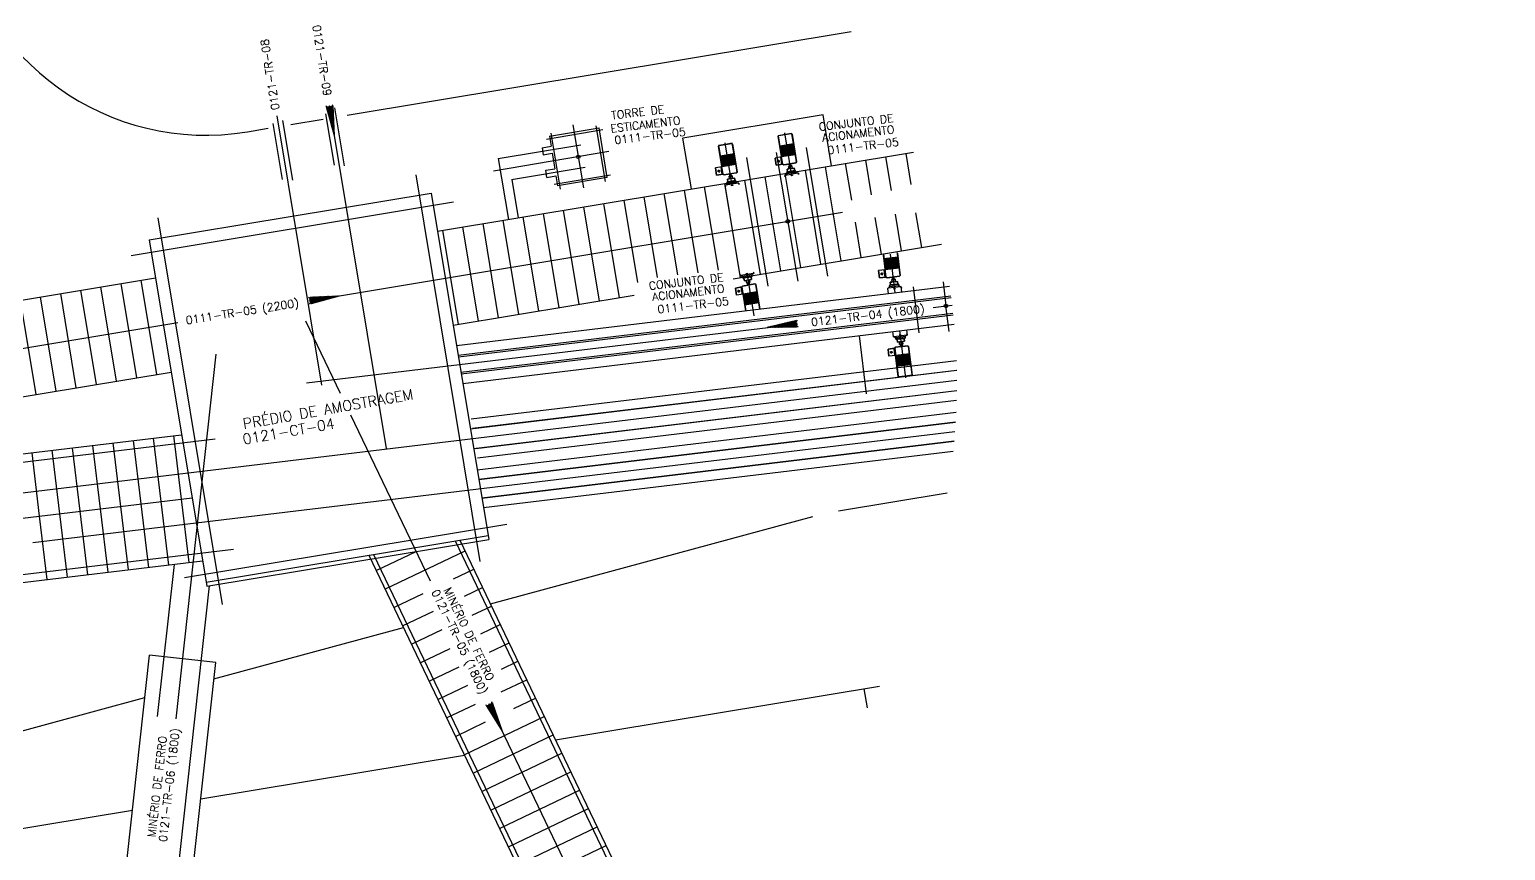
# Model space of a CAD drawing. Header units: millimetres. Extents: x -16232 to 52632, y -3739 to 20678.
# Drawn here: x 20674 to 21914, y 16531 to 17221 of the extents above; entities that cross this region are included whole.
import ezdxf
from ezdxf.enums import TextEntityAlignment as Align

# ---------------------------------------------------------------- set-up
doc = ezdxf.new("R2010")
doc.units = ezdxf.units.MM
doc.header["$LTSCALE"] = 300
doc.header["$MEASUREMENT"] = 0
doc.layers.add('CINZA-8', color=8, linetype='Continuous')
doc.styles.add('ROMANT', font='ROMANT', dxfattribs={"height": 0.2})

msp = doc.modelspace()

# ---------------------------------------------------------------- hatches: boundary and pattern name
at = {"layer": 'CINZA-8'}
h = msp.add_hatch(dxfattribs=at)
h.set_pattern_fill('LINE', color=256, scale=5.40113, style=0)
h.set_pattern_definition([(99.4254, (20480.632, 16962.356), (-16.9171, -2.8083), [])])
edge = h.paths.add_edge_path()
edge.add_line((20480.632, 16962.356), (20780.188, 17012.084))
edge.add_line((20480.632, 16962.356), (20493.767, 16883.228))
edge.add_line((20493.767, 16883.228), (20793.323, 16932.955))
edge.add_line((20774.891, 17043.991), (20823.194, 16753.017))

# ---------------------------------------------------------------- linework, layer by layer
for p, q in [((20941.147, 17148.791), (21364.396, 17219.052)), ((20923.297, 17156.674), (20926.691, 17154.209)), ((20923.609, 17155.685), (20926.827, 17153.347)), ((20923.784, 17155.126), (20930.261, 17131.652)), ((20923.899, 17154.711), (20926.964, 17152.485)), ((20926.288, 17156.756), (20924.147, 17153.812)), ((20926.424, 17155.894), (20924.357, 17153.052)), ((20926.56, 17155.033), (20924.567, 17152.291)), ((20926.697, 17154.171), (20924.777, 17151.53)), ((20926.288, 17156.756), (20929.233, 17154.617)), ((20926.357, 17155.169), (20973.921, 16868.645)), ((20926.424, 17155.894), (20929.268, 17153.829)), ((20926.561, 17155.033), (20929.303, 17153.04)), ((20929.158, 17157.601), (20926.691, 17154.209)), ((20926.697, 17154.171), (20929.339, 17152.252)), ((20929.167, 17156.564), (20926.827, 17153.347)), ((20929.191, 17155.548), (20926.964, 17152.485)), ((20929.235, 17154.56), (20927.1, 17151.623)), ((20929.172, 17155.979), (20930.261, 17131.652)), ((20930.639, 17154.923), (20938.74, 17106.125)), ((20878.841, 17141.917), (20886.68, 17094.695)), ((20882.031, 17148.249), (20919.587, 16922.016)), ((20886.921, 17144.346), (20895.232, 17094.278)), ((20893.845, 17140.939), (20920.976, 17145.443)), ((20922.99, 17149.9), (20930.128, 17106.9)), ((20924.162, 17153.757), (20927.1, 17151.623)), ((20924.425, 17152.803), (20927.236, 17150.761)), ((20924.689, 17151.849), (20927.373, 17149.899)), ((20924.952, 17150.895), (20927.509, 17149.037)), ((20926.833, 17153.309), (20924.987, 17150.769)), ((20926.97, 17152.447), (20925.196, 17150.008)), ((20925.215, 17149.941), (20927.646, 17148.175)), ((20927.106, 17151.585), (20925.406, 17149.247)), ((20925.478, 17148.987), (20927.782, 17147.313)), ((20927.242, 17150.723), (20925.616, 17148.487)), ((20925.741, 17148.033), (20927.918, 17146.452)), ((20927.379, 17149.861), (20925.826, 17147.726)), ((20926.005, 17147.079), (20928.055, 17145.59)), ((20927.515, 17148.999), (20926.036, 17146.965)), ((20927.652, 17148.137), (20926.246, 17146.204)), ((20926.268, 17146.125), (20928.191, 17144.728)), ((20927.788, 17147.275), (20926.456, 17145.443)), ((20926.531, 17145.171), (20928.328, 17143.866)), ((20927.925, 17146.413), (20926.666, 17144.682)), ((20926.794, 17144.217), (20928.464, 17143.004)), ((20926.833, 17153.309), (20929.374, 17151.463)), ((20928.061, 17145.552), (20926.876, 17143.922)), ((20926.97, 17152.447), (20929.409, 17150.675)), ((20927.057, 17143.263), (20928.601, 17142.142)), ((20928.197, 17144.69), (20927.086, 17143.161)), ((20927.106, 17151.585), (20929.445, 17149.887)), ((20929.28, 17153.571), (20927.237, 17150.761)), ((20927.243, 17150.723), (20929.48, 17149.098)), ((20928.334, 17143.828), (20927.296, 17142.4)), ((20927.321, 17142.309), (20928.737, 17141.28)), ((20929.324, 17152.582), (20927.373, 17149.899)), ((20927.379, 17149.861), (20929.515, 17148.31)), ((20928.47, 17142.966), (20927.505, 17141.639)), ((20929.368, 17151.594), (20927.509, 17149.037)), ((20927.515, 17148.999), (20929.551, 17147.521)), ((20929.412, 17150.605), (20927.646, 17148.175)), ((20927.652, 17148.137), (20929.586, 17146.733)), ((20928.607, 17142.104), (20927.715, 17140.878)), ((20929.457, 17149.616), (20927.782, 17147.313)), ((20927.788, 17147.275), (20929.621, 17145.944)), ((20929.501, 17148.628), (20927.919, 17146.452)), ((20927.925, 17146.413), (20929.656, 17145.156)), ((20929.545, 17147.639), (20928.055, 17145.59)), ((20928.061, 17145.552), (20929.692, 17144.367)), ((20929.59, 17146.65), (20928.192, 17144.728)), ((20928.198, 17144.69), (20929.727, 17143.579)), ((20929.634, 17145.662), (20928.328, 17143.866)), ((20928.334, 17143.828), (20929.762, 17142.79)), ((20929.678, 17144.673), (20928.464, 17143.004)), ((20928.47, 17142.966), (20929.798, 17142.002)), ((20929.722, 17143.685), (20928.601, 17142.142)), ((20928.607, 17142.104), (20929.833, 17141.213)), ((20929.767, 17142.696), (20928.737, 17141.28)), ((20929.811, 17141.707), (20928.874, 17140.418)), ((21340.864, 17148.966), (21223.121, 17129.42)), ((21347.941, 17106.333), (21340.864, 17148.966)), ((20857.317, 17134.875), (20874.885, 17137.791)), ((20927.584, 17141.355), (20928.873, 17140.418)), ((20927.847, 17140.401), (20929.01, 17139.556)), ((20928.743, 17141.242), (20927.925, 17140.117)), ((20928.11, 17139.447), (20929.146, 17138.694)), ((20928.879, 17140.38), (20928.135, 17139.357)), ((20929.016, 17139.518), (20928.345, 17138.596)), ((20928.374, 17138.493), (20929.283, 17137.832)), ((20929.152, 17138.656), (20928.555, 17137.835)), ((20928.637, 17137.539), (20929.419, 17136.971)), ((20928.743, 17141.242), (20929.868, 17140.425)), ((20929.289, 17137.794), (20928.765, 17137.074)), ((20928.88, 17140.38), (20929.904, 17139.636)), ((20928.9, 17136.585), (20929.555, 17136.109)), ((20929.425, 17136.932), (20928.975, 17136.313)), ((20929.855, 17140.719), (20929.01, 17139.556)), ((20929.016, 17139.518), (20929.939, 17138.848)), ((20929.899, 17139.73), (20929.146, 17138.694)), ((20929.152, 17138.656), (20929.974, 17138.059)), ((20929.163, 17135.631), (20929.692, 17135.247)), ((20929.562, 17136.071), (20929.185, 17135.552)), ((20929.944, 17138.741), (20929.283, 17137.832)), ((20929.289, 17137.794), (20930.009, 17137.271)), ((20929.698, 17135.209), (20929.395, 17134.792)), ((20929.988, 17137.753), (20929.419, 17136.971)), ((20929.425, 17136.933), (20930.045, 17136.483)), ((20929.426, 17134.677), (20929.828, 17134.385)), ((20930.032, 17136.764), (20929.556, 17136.109)), ((20929.562, 17136.071), (20930.08, 17135.694)), ((20929.834, 17134.347), (20929.605, 17134.031)), ((20929.69, 17133.723), (20929.965, 17133.523)), ((20930.076, 17135.775), (20929.692, 17135.247)), ((20929.698, 17135.209), (20930.115, 17134.906)), ((20929.971, 17133.485), (20929.814, 17133.27)), ((20930.121, 17134.787), (20929.829, 17134.385)), ((20929.835, 17134.347), (20930.151, 17134.117)), ((20929.953, 17132.769), (20930.101, 17132.661)), ((20930.165, 17133.798), (20929.965, 17133.523)), ((20929.971, 17133.485), (20930.186, 17133.329)), ((20930.107, 17132.623), (20930.024, 17132.509)), ((20930.209, 17132.809), (20930.101, 17132.661)), ((20930.107, 17132.623), (20930.221, 17132.54)), ((20930.216, 17131.815), (20930.238, 17131.799)), ((20930.244, 17131.761), (20930.234, 17131.748)), ((20930.254, 17131.821), (20930.238, 17131.799)), ((20930.244, 17131.761), (20930.257, 17131.752)), ((21108.595, 17128.759), (21155.915, 17136.655)), ((21110.957, 17131.101), (21152.635, 17138.054)), ((21110.957, 17131.101), (21112.36, 17122.694)), ((21120.327, 17086.613), (21112.485, 17133.614)), ((21130.78, 17140.665), (21139.596, 17087.828)), ((21158.216, 17092.935), (21150.374, 17139.935)), ((21159.589, 17096.376), (21152.635, 17138.054)), ((21230.198, 17086.787), (21223.121, 17129.42)), ((21308.827, 17132.522), (21303.021, 17131.558)), ((21303.021, 17131.558), (21305.991, 17113.667)), ((21314.573, 17097.905), (21308.599, 17133.895)), ((21314.633, 17133.486), (21308.827, 17132.522)), ((21318.614, 17109.504), (21314.633, 17133.486)), ((21314.633, 17133.486), (21314.633, 17133.486)), ((21017.027, 17051.4), (21416.82, 17117.768)), ((21160.998, 17118.201), (21064.159, 17101.69)), ((21067.99, 17112.364), (21137.434, 17123.951)), ((21104.782, 17121.43), (21112.36, 17122.694)), ((21104.782, 17121.43), (21105.77, 17115.509)), ((21105.77, 17115.509), (21113.347, 17116.774)), ((21113.347, 17116.774), (21115.52, 17103.749)), ((21258.752, 17124.21), (21252.946, 17123.246)), ((21252.946, 17123.246), (21255.916, 17105.354)), ((21264.499, 17089.592), (21258.524, 17125.583)), ((21264.558, 17125.173), (21258.752, 17124.21)), ((21268.539, 17101.192), (21264.558, 17125.173)), ((21264.558, 17125.173), (21264.558, 17125.173)), ((21301.529, 17117.494), (21319.498, 17009.25)), ((21316.093, 17124.689), (21304.481, 17122.762)), ((21306.383, 17113.732), (21304.874, 17122.827)), ((21307.06, 17113.844), (21305.55, 17122.939)), ((21307.737, 17113.957), (21306.227, 17123.051)), ((21308.413, 17114.069), (21306.904, 17123.164)), ((21309.09, 17114.181), (21307.58, 17123.276)), ((21309.767, 17114.294), (21308.257, 17123.388)), ((21310.443, 17114.406), (21308.934, 17123.501)), ((21311.12, 17114.518), (21309.61, 17123.613)), ((21312.474, 17114.743), (21310.964, 17123.838)), ((21313.15, 17114.855), (21311.64, 17123.95)), ((21313.827, 17114.968), (21312.317, 17124.062)), ((21314.504, 17115.08), (21312.994, 17124.175)), ((21315.18, 17115.192), (21313.67, 17124.287)), ((21315.857, 17115.305), (21314.347, 17124.399)), ((21316.534, 17115.417), (21315.024, 17124.512)), ((21317.21, 17115.529), (21315.701, 17124.624)), ((21326.566, 17121.651), (21344.535, 17013.406)), ((21410.201, 17116.669), (21414.555, 17090.44)), ((21068.087, 17112.381), (21076.592, 17061.145)), ((21079.267, 17094.774), (21141.073, 17105.086)), ((21255.916, 17105.354), (21250.381, 17104.435)), ((21255.916, 17105.354), (21250.381, 17104.435)), ((21251.392, 17098.345), (21250.381, 17104.435)), ((21250.381, 17104.435), (21251.392, 17098.345)), ((21266.018, 17116.377), (21254.407, 17114.449)), ((21256.309, 17105.419), (21254.799, 17114.514)), ((21256.129, 17099.132), (21255.118, 17105.222)), ((21256.986, 17105.532), (21255.476, 17114.626)), ((21267.528, 17107.282), (21255.916, 17105.354)), ((21257.662, 17105.644), (21256.152, 17114.739)), ((21258.339, 17105.756), (21256.829, 17114.851)), ((21259.016, 17105.869), (21257.506, 17114.963)), ((21259.692, 17105.981), (21258.182, 17115.076)), ((21260.369, 17106.093), (21258.859, 17115.188)), ((21261.046, 17106.206), (21259.536, 17115.3)), ((21262.399, 17106.43), (21260.889, 17115.525)), ((21263.076, 17106.543), (21261.566, 17115.637)), ((21263.752, 17106.655), (21262.243, 17115.75)), ((21264.429, 17106.767), (21262.919, 17115.862)), ((21265.106, 17106.88), (21263.596, 17115.974)), ((21265.782, 17106.992), (21264.273, 17116.087)), ((21266.459, 17107.104), (21264.949, 17116.199)), ((21267.136, 17107.217), (21265.626, 17116.311)), ((21276.491, 17113.338), (21294.46, 17005.094)), ((21305.991, 17113.667), (21300.456, 17112.748)), ((21305.991, 17113.667), (21300.456, 17112.748)), ((21301.467, 17106.658), (21300.456, 17112.748)), ((21300.456, 17112.748), (21301.467, 17106.658)), ((21307.002, 17107.577), (21301.467, 17106.658)), ((21301.467, 17106.658), (21307.002, 17107.577)), ((21304.426, 17110.278), (21302.233, 17109.914)), ((21303.148, 17111.192), (21303.511, 17109)), ((21306.203, 17107.444), (21305.192, 17113.534)), ((21317.603, 17115.595), (21305.991, 17113.667)), ((21307.002, 17107.577), (21307.791, 17107.012)), ((21307.791, 17107.012), (21312.243, 17107.752)), ((21312.558, 17105.857), (21311.881, 17105.744)), ((21311.881, 17105.744), (21312.239, 17103.593)), ((21312.558, 17105.857), (21312.243, 17107.752)), ((21312.243, 17107.752), (21312.558, 17105.857)), ((21313.597, 17107.976), (21318.049, 17108.715)), ((21313.911, 17106.081), (21313.597, 17107.976)), ((21313.911, 17106.081), (21313.597, 17107.976)), ((21314.588, 17106.194), (21313.911, 17106.081)), ((21314.945, 17104.042), (21314.588, 17106.194)), ((21316.603, 17104.317), (21314.945, 17104.042)), ((21316.955, 17102.198), (21316.603, 17104.317)), ((21318.049, 17108.715), (21318.614, 17109.504)), ((21342.533, 17105.436), (21355.669, 17026.307)), ((21359.45, 17108.244), (21364.55, 17077.521)), ((21376.367, 17111.052), (21381.209, 17081.885)), ((21393.284, 17113.86), (21397.991, 17085.506)), ((20998.772, 17098.539), (21052.691, 16773.731)), ((21079.363, 17094.79), (21084.724, 17062.495)), ((21107.943, 17102.485), (21115.52, 17103.749)), ((21108.93, 17096.565), (21107.943, 17102.485)), ((21108.93, 17096.565), (21116.508, 17097.829)), ((21114.917, 17090.87), (21162.237, 17098.765)), ((21116.508, 17097.829), (21117.911, 17089.423)), ((21159.589, 17096.376), (21117.911, 17089.423)), ((21256.927, 17099.264), (21251.392, 17098.345)), ((21251.392, 17098.345), (21256.927, 17099.264)), ((21254.351, 17101.965), (21252.159, 17101.602)), ((21253.073, 17102.88), (21253.437, 17100.687)), ((21256.927, 17099.264), (21257.716, 17098.7)), ((21257.716, 17098.7), (21262.169, 17099.439)), ((21260.448, 17092.214), (21260.096, 17092.155)), ((21260.096, 17092.155), (21260.276, 17091.073)), ((21268.017, 17092.358), (21260.276, 17091.073)), ((21260.858, 17092.885), (21260.35, 17092.801)), ((21260.35, 17092.801), (21260.448, 17092.214)), ((21267.485, 17093.382), (21260.448, 17092.214)), ((21262.164, 17095.28), (21260.506, 17095.005)), ((21260.506, 17095.005), (21260.858, 17092.885)), ((21266.88, 17093.885), (21260.858, 17092.885)), ((21262.483, 17097.544), (21261.807, 17097.432)), ((21261.807, 17097.432), (21262.164, 17095.28)), ((21264.871, 17095.729), (21262.164, 17095.28)), ((21262.483, 17097.544), (21262.169, 17099.439)), ((21262.169, 17099.439), (21262.483, 17097.544)), ((21263.522, 17099.664), (21267.975, 17100.403)), ((21263.837, 17097.769), (21263.522, 17099.664)), ((21263.837, 17097.769), (21263.522, 17099.664)), ((21264.514, 17097.881), (21263.837, 17097.769)), ((21264.871, 17095.729), (21264.514, 17097.881)), ((21266.529, 17096.005), (21264.871, 17095.729)), ((21266.88, 17093.885), (21266.529, 17096.005)), ((21267.388, 17093.969), (21266.88, 17093.885)), ((21267.485, 17093.382), (21267.388, 17093.969)), ((21267.837, 17093.441), (21267.485, 17093.382)), ((21268.017, 17092.358), (21267.837, 17093.441)), ((21267.975, 17100.403), (21268.539, 17101.192)), ((21269.528, 17091.635), (21268.017, 17092.358)), ((21274.865, 17094.202), (21288, 17015.074)), ((21291.782, 17097.011), (21304.917, 17017.882)), ((21309.154, 17098.213), (21308.681, 17098.135)), ((21308.681, 17098.135), (21308.876, 17096.959)), ((21308.699, 17099.819), (21321.834, 17020.69)), ((21319.602, 17099.948), (21309.154, 17098.213)), ((21310.35, 17099.385), (21309.154, 17098.213)), ((21310.522, 17100.526), (21310.171, 17100.468)), ((21310.171, 17100.468), (21310.35, 17099.385)), ((21318.092, 17100.67), (21310.35, 17099.385)), ((21310.933, 17101.198), (21310.425, 17101.114)), ((21310.425, 17101.114), (21310.522, 17100.526)), ((21317.56, 17101.695), (21310.522, 17100.526)), ((21312.239, 17103.593), (21310.581, 17103.317)), ((21310.581, 17103.317), (21310.933, 17101.198)), ((21316.955, 17102.198), (21310.933, 17101.198)), ((21314.945, 17104.042), (21312.239, 17103.593)), ((21317.463, 17102.282), (21316.955, 17102.198)), ((21317.56, 17101.695), (21317.463, 17102.282)), ((21317.912, 17101.753), (21317.56, 17101.695)), ((21318.092, 17100.67), (21317.912, 17101.753)), ((21319.602, 17099.948), (21318.092, 17100.67)), ((21320.076, 17100.026), (21319.602, 17099.948)), ((21320.271, 17098.851), (21320.076, 17100.026)), ((21325.616, 17102.627), (21338.752, 17023.499)), ((20774.891, 17043.991), (21011.73, 17083.307)), ((20774.891, 17043.991), (21011.73, 17083.307)), ((21011.73, 17083.307), (21060.033, 16792.333)), ((21190.279, 17080.161), (21201.506, 17012.532)), ((21207.196, 17082.969), (21218.558, 17014.524)), ((21224.113, 17085.777), (21235.625, 17016.432)), ((21241.03, 17088.586), (21252.63, 17018.708)), ((21257.948, 17091.394), (21262.353, 17064.854)), ((21257.948, 17091.394), (21271.083, 17012.265)), ((21259.08, 17089.901), (21258.606, 17089.822)), ((21258.606, 17089.822), (21258.801, 17088.646)), ((21269.528, 17091.635), (21259.08, 17089.901)), ((21260.276, 17091.073), (21259.08, 17089.901)), ((21270.001, 17091.714), (21269.528, 17091.635)), ((21270.197, 17090.538), (21270.001, 17091.714)), ((20759.659, 17031.032), (21030.332, 17075.965)), ((21023.595, 17011.836), (21357.206, 17067.217)), ((21122.611, 17068.928), (21135.747, 16989.799)), ((21139.528, 17071.736), (21152.664, 16992.607)), ((21156.445, 17074.544), (21169.581, 16995.416)), ((21173.362, 17077.352), (21184.831, 17008.266)), ((20782.233, 17062.593), (20836.153, 16737.785)), ((21038.025, 17054.886), (21051.161, 16975.757)), ((21054.943, 17057.694), (21068.078, 16978.566)), ((21071.86, 17060.503), (21084.995, 16981.374)), ((21088.777, 17063.311), (21101.912, 16984.182)), ((21105.694, 17066.119), (21118.829, 16986.991)), ((21367.643, 17058.891), (21372.586, 17029.115)), ((21384.363, 17062.883), (21389.503, 17031.924)), ((21401.289, 17065.639), (21406.42, 17034.732)), ((21418.47, 17066.858), (21423.337, 17037.54)), ((20774.891, 17043.991), (20823.194, 16753.017)), ((21021.108, 17052.078), (21034.244, 16972.949)), ((21265.41, 17011.324), (21440.324, 17040.36)), ((21391.445, 17032.246), (21393.021, 17018.923)), ((21401.234, 16999.586), (21397.398, 17032.021)), ((21402.58, 17038.316), (21402.58, 17038.316)), ((21405.435, 17014.175), (21403.07, 17034.176)), ((21320.354, 17028.536), (21320.354, 17028.536)), ((21393.021, 17018.923), (21387.448, 17018.264)), ((21393.021, 17018.923), (21387.448, 17018.264)), ((21388.173, 17012.134), (21387.448, 17018.264)), ((21387.448, 17018.264), (21388.173, 17012.134)), ((21403.627, 17029.461), (21391.938, 17028.079)), ((21392.942, 17012.697), (21392.217, 17018.828)), ((21393.416, 17018.97), (21392.333, 17028.125)), ((21394.097, 17019.051), (21393.014, 17028.206)), ((21404.71, 17020.306), (21393.021, 17018.923)), ((21394.778, 17019.131), (21393.695, 17028.286)), ((21395.459, 17019.212), (21394.377, 17028.367)), ((21396.14, 17019.292), (21395.058, 17028.448)), ((21396.822, 17019.373), (21395.739, 17028.528)), ((21397.503, 17019.453), (21396.42, 17028.609)), ((21398.184, 17019.534), (21397.101, 17028.689)), ((21399.546, 17019.695), (21398.464, 17028.85)), ((21400.228, 17019.776), (21399.145, 17028.931)), ((21400.909, 17019.856), (21399.826, 17029.011)), ((21401.59, 17019.937), (21400.507, 17029.092)), ((21402.271, 17020.017), (21401.189, 17029.173)), ((21402.952, 17020.098), (21401.87, 17029.253)), ((21403.634, 17020.178), (21402.551, 17029.334)), ((21404.315, 17020.259), (21403.232, 17029.414)), ((20480.632, 16962.356), (20780.188, 17012.084)), ((20912.814, 16993.446), (21023.595, 17011.836)), ((21271.199, 17013.966), (21271.003, 17015.141)), ((21271.672, 17014.044), (21271.199, 17013.966)), ((21282.12, 17015.779), (21271.672, 17014.044)), ((21273.183, 17013.322), (21271.672, 17014.044)), ((21272.661, 17004.488), (21273.225, 17005.277)), ((21280.924, 17014.607), (21273.183, 17013.322)), ((21273.363, 17012.239), (21273.183, 17013.322)), ((21273.225, 17005.277), (21277.678, 17006.016)), ((21273.714, 17012.297), (21273.363, 17012.239)), ((21280.752, 17013.466), (21273.714, 17012.297)), ((21273.812, 17011.71), (21273.714, 17012.297)), ((21274.319, 17011.794), (21273.812, 17011.71)), ((21280.342, 17012.794), (21274.319, 17011.794)), ((21274.671, 17009.675), (21274.319, 17011.794)), ((21276.329, 17009.95), (21274.671, 17009.675)), ((21279.036, 17010.399), (21276.329, 17009.95)), ((21276.686, 17007.798), (21276.329, 17009.95)), ((21277.363, 17007.911), (21276.686, 17007.798)), ((21276.701, 17016.087), (21282.676, 16980.097)), ((21277.363, 17007.911), (21277.678, 17006.016)), ((21277.678, 17006.016), (21277.363, 17007.911)), ((21279.393, 17008.248), (21278.716, 17008.135)), ((21278.716, 17008.135), (21279.031, 17006.241)), ((21278.716, 17008.135), (21279.031, 17006.241)), ((21279.031, 17006.241), (21283.484, 17006.98)), ((21280.694, 17010.675), (21279.036, 17010.399)), ((21279.036, 17010.399), (21279.393, 17008.248)), ((21280.849, 17012.878), (21280.342, 17012.794)), ((21280.342, 17012.794), (21280.694, 17010.675)), ((21281.104, 17013.524), (21280.752, 17013.466)), ((21280.752, 17013.466), (21280.849, 17012.878)), ((21282.12, 17015.779), (21280.924, 17014.607)), ((21280.924, 17014.607), (21281.104, 17013.524)), ((21282.594, 17015.857), (21282.12, 17015.779)), ((21282.399, 17017.033), (21282.594, 17015.857)), ((21283.484, 17006.98), (21284.273, 17006.415)), ((21284.273, 17006.415), (21287.676, 16985.915)), ((21393.745, 17012.793), (21388.173, 17012.134)), ((21388.173, 17012.134), (21393.745, 17012.793)), ((21391.299, 17015.611), (21389.091, 17015.35)), ((21390.065, 17016.584), (21390.325, 17014.377)), ((21393.745, 17012.793), (21394.507, 17012.192)), ((21394.507, 17012.192), (21398.99, 17012.722)), ((21396.932, 17005.585), (21396.578, 17005.543)), ((21396.578, 17005.543), (21396.707, 17004.453)), ((21404.5, 17005.375), (21396.707, 17004.453)), ((21397.373, 17006.237), (21396.862, 17006.176)), ((21396.862, 17006.176), (21396.932, 17005.585)), ((21404.017, 17006.423), (21396.932, 17005.585)), ((21398.79, 17008.568), (21397.121, 17008.37)), ((21397.121, 17008.37), (21397.373, 17006.237)), ((21403.436, 17006.954), (21397.373, 17006.237)), ((21399.215, 17010.815), (21398.534, 17010.734)), ((21398.534, 17010.734), (21398.79, 17008.568)), ((21401.515, 17008.89), (21398.79, 17008.568)), ((21399.215, 17010.815), (21398.99, 17012.722)), ((21398.99, 17012.722), (21399.215, 17010.815)), ((21400.352, 17012.883), (21404.834, 17013.413)), ((21400.577, 17010.976), (21400.352, 17012.883)), ((21400.577, 17010.976), (21400.352, 17012.883)), ((21401.259, 17011.056), (21400.577, 17010.976)), ((21401.515, 17008.89), (21401.259, 17011.056)), ((21403.184, 17009.087), (21401.515, 17008.89)), ((21403.436, 17006.954), (21403.184, 17009.087)), ((21403.947, 17007.014), (21403.436, 17006.954)), ((21404.017, 17006.423), (21403.947, 17007.014)), ((21404.371, 17006.465), (21404.017, 17006.423)), ((21404.5, 17005.375), (21404.371, 17006.465)), ((21405.975, 17004.582), (21404.5, 17005.375)), ((21404.834, 17013.413), (21405.435, 17014.175)), ((21441.526, 17008.77), (21443.965, 16988.511)), ((20908.649, 16995.959), (20912.041, 16993.492)), ((20909.494, 16993.089), (20911.633, 16996.034)), ((20909.494, 16993.089), (20912.438, 16990.948)), ((20909.577, 16990.098), (20912.041, 16993.492)), ((20909.686, 16995.968), (20912.903, 16993.628)), ((20910.271, 16995.973), (20934.598, 16997.062)), ((20910.356, 16993.225), (20912.421, 16996.069)), ((20910.356, 16993.225), (20913.199, 16991.158)), ((20910.566, 16990.41), (20912.903, 16993.628)), ((20910.702, 16995.992), (20913.765, 16993.765)), ((20911.124, 16990.586), (20934.598, 16997.062)), ((20911.218, 16993.362), (20913.21, 16996.105)), ((20911.218, 16993.361), (20913.959, 16991.368)), ((20911.539, 16990.7), (20913.765, 16993.765)), ((20911.691, 16996.037), (20914.627, 16993.901)), ((20912.079, 16993.498), (20913.998, 16996.14)), ((20912.08, 16993.498), (20914.72, 16991.578)), ((20912.493, 16990.963), (20914.627, 16993.901)), ((20912.679, 16996.081), (20915.489, 16994.038)), ((20912.941, 16993.635), (20914.787, 16996.175)), ((20912.941, 16993.634), (20915.481, 16991.788)), ((20913.447, 16991.227), (20915.489, 16994.038)), ((20913.668, 16996.125), (20916.351, 16994.174)), ((20913.803, 16993.771), (20915.575, 16996.21)), ((20913.803, 16993.771), (20916.242, 16991.998)), ((20914.401, 16991.49), (20916.351, 16994.174)), ((20914.656, 16996.169), (20917.213, 16994.311)), ((20914.665, 16993.907), (20916.364, 16996.246)), ((20914.665, 16993.907), (20917.003, 16992.207)), ((20915.355, 16991.753), (20917.213, 16994.31)), ((20915.527, 16994.044), (20917.152, 16996.281)), ((20915.527, 16994.044), (20917.764, 16992.417)), ((20915.645, 16996.214), (20918.075, 16994.447)), ((20916.309, 16992.016), (20918.075, 16994.447)), ((20916.389, 16994.18), (20917.941, 16996.316)), ((20916.389, 16994.18), (20918.524, 16992.627)), ((20916.634, 16996.258), (20918.937, 16994.583)), ((20917.251, 16994.317), (20918.729, 16996.352)), ((20917.251, 16994.316), (20919.285, 16992.837)), ((20917.263, 16992.279), (20918.937, 16994.583)), ((20917.622, 16996.302), (20919.799, 16994.72)), ((20918.113, 16994.453), (20919.518, 16996.387)), ((20918.113, 16994.453), (20920.046, 16993.047)), ((20918.217, 16992.543), (20919.799, 16994.72)), ((20918.611, 16996.346), (20920.661, 16994.856)), ((20918.975, 16994.589), (20920.306, 16996.422)), ((20918.975, 16994.589), (20920.807, 16993.257)), ((20919.171, 16992.806), (20920.661, 16994.856)), ((20919.6, 16996.391), (20921.522, 16994.993)), ((20919.837, 16994.726), (20921.094, 16996.458)), ((20919.837, 16994.726), (20921.568, 16993.467)), ((20920.125, 16993.069), (20921.522, 16994.992)), ((20920.588, 16996.435), (20922.384, 16995.129)), ((20920.699, 16994.862), (20921.883, 16996.493)), ((20920.699, 16994.862), (20922.329, 16993.677)), ((20921.079, 16993.332), (20922.384, 16995.129)), ((20921.56, 16994.999), (20922.671, 16996.528)), ((20921.561, 16994.998), (20923.089, 16993.887)), ((20921.577, 16996.479), (20923.246, 16995.265)), ((20922.033, 16993.595), (20923.246, 16995.265)), ((20922.422, 16995.135), (20923.46, 16996.563)), ((20922.422, 16995.135), (20923.85, 16994.097)), ((20922.566, 16996.523), (20924.108, 16995.402)), ((20922.987, 16993.859), (20924.108, 16995.402)), ((20923.284, 16995.272), (20924.248, 16996.599)), ((20923.284, 16995.271), (20924.611, 16994.307)), ((20923.554, 16996.568), (20924.97, 16995.538)), ((20923.941, 16994.122), (20924.97, 16995.538)), ((20924.146, 16995.408), (20925.037, 16996.634)), ((20924.146, 16995.408), (20925.372, 16994.516)), ((20924.543, 16996.612), (20925.832, 16995.675)), ((20924.895, 16994.385), (20925.832, 16995.675)), ((20925.008, 16995.544), (20925.825, 16996.669)), ((20925.008, 16995.544), (20926.133, 16994.726)), ((20925.532, 16996.656), (20926.694, 16995.811)), ((20925.849, 16994.648), (20926.694, 16995.811)), ((20925.87, 16995.681), (20926.614, 16996.705)), ((20925.87, 16995.681), (20926.894, 16994.936)), ((20926.52, 16996.701), (20927.556, 16995.948)), ((20926.732, 16995.817), (20927.402, 16996.74)), ((20926.732, 16995.817), (20927.654, 16995.146)), ((20926.803, 16994.911), (20927.556, 16995.947)), ((20927.509, 16996.745), (20928.418, 16996.084)), ((20927.594, 16995.954), (20928.191, 16996.775)), ((20927.594, 16995.953), (20928.415, 16995.356)), ((20927.757, 16995.175), (20928.418, 16996.084)), ((20928.456, 16996.09), (20928.979, 16996.811)), ((20928.456, 16996.09), (20929.176, 16995.566)), ((20928.498, 16996.789), (20929.28, 16996.22)), ((20928.711, 16995.438), (20929.28, 16996.22)), ((20929.318, 16996.226), (20929.768, 16996.846)), ((20929.318, 16996.226), (20929.937, 16995.776)), ((20929.486, 16996.833), (20930.142, 16996.357)), ((20929.665, 16995.701), (20930.142, 16996.357)), ((20930.18, 16996.363), (20930.556, 16996.881)), ((20930.18, 16996.363), (20930.698, 16995.986)), ((20930.475, 16996.878), (20931.003, 16996.493)), ((20930.619, 16995.964), (20931.003, 16996.493)), ((20931.041, 16996.499), (20931.345, 16996.917)), ((20931.042, 16996.499), (20931.459, 16996.196)), ((20931.463, 16996.922), (20931.865, 16996.63)), ((20931.573, 16996.227), (20931.865, 16996.629)), ((20931.903, 16996.636), (20932.133, 16996.952)), ((20931.903, 16996.635), (20932.219, 16996.406)), ((20932.452, 16996.966), (20932.727, 16996.766)), ((20932.527, 16996.491), (20932.727, 16996.766)), ((20932.765, 16996.772), (20932.921, 16996.987)), ((20932.765, 16996.772), (20932.98, 16996.616)), ((20933.441, 16997.01), (20933.589, 16996.902)), ((20933.481, 16996.754), (20933.589, 16996.902)), ((20933.627, 16996.908), (20933.71, 16997.022)), ((20933.627, 16996.908), (20933.741, 16996.825)), ((20934.429, 16997.055), (20934.451, 16997.039)), ((20934.435, 16997.017), (20934.451, 16997.039)), ((20934.489, 16997.045), (20934.498, 16997.058)), ((20934.489, 16997.045), (20934.502, 16997.035)), ((21030.163, 16972.271), (21182.092, 16997.492)), ((21032.987, 16955.255), (21446.938, 17005.088)), ((21034.264, 16947.256), (21448.101, 16997.076)), ((21034.564, 16945.757), (21448.307, 16995.565)), ((21272.661, 17004.488), (21267.125, 17003.569)), ((21267.125, 17003.569), (21272.661, 17004.488)), ((21267.125, 17003.569), (21268.136, 16997.479)), ((21268.136, 16997.479), (21267.125, 17003.569)), ((21273.672, 16998.398), (21268.136, 16997.479)), ((21273.672, 16998.398), (21268.136, 16997.479)), ((21271.095, 17001.099), (21268.903, 17000.735)), ((21270.181, 16999.821), (21269.817, 17002.013)), ((21271.862, 17004.355), (21272.873, 16998.265)), ((21285.284, 17000.325), (21273.672, 16998.398)), ((21275.978, 16984.507), (21273.672, 16998.398)), ((21274.064, 16998.463), (21275.574, 16989.368)), ((21274.741, 16998.575), (21276.251, 16989.48)), ((21275.417, 16998.687), (21276.927, 16989.593)), ((21276.094, 16998.8), (21277.604, 16989.705)), ((21276.771, 16998.912), (21278.281, 16989.817)), ((21277.448, 16999.024), (21278.957, 16989.93)), ((21278.124, 16999.137), (21279.634, 16990.042)), ((21278.801, 16999.249), (21280.311, 16990.154)), ((21280.154, 16999.474), (21281.664, 16990.379)), ((21280.831, 16999.586), (21282.341, 16990.491)), ((21281.508, 16999.698), (21283.017, 16990.604)), ((21282.184, 16999.811), (21283.694, 16990.716)), ((21282.861, 16999.923), (21284.371, 16990.828)), ((21283.538, 17000.035), (21285.047, 16990.941)), ((21284.214, 17000.148), (21285.724, 16991.053)), ((21284.891, 17000.26), (21286.401, 16991.165)), ((21395.457, 17003.339), (21394.981, 17003.282)), ((21394.981, 17003.282), (21395.499, 16998.896)), ((21405.975, 17004.582), (21395.457, 17003.339)), ((21396.707, 17004.453), (21395.457, 17003.339)), ((21406.452, 17004.639), (21405.975, 17004.582)), ((21406.968, 17000.276), (21406.452, 17004.639)), ((21416.47, 17004.565), (21421.106, 16966.049)), ((21036.712, 16932.818), (21449.894, 16982.559)), ((21036.94, 16931.444), (21450.044, 16981.176)), ((21286.793, 16991.231), (21275.181, 16989.303)), ((21288.254, 16982.434), (21288.254, 16982.434)), ((21433.372, 16987.236), (21449.132, 16989.133)), ((21446.554, 16967.005), (21443.965, 16988.511)), ((20385.493, 16905.908), (20798.876, 16974.532)), ((20935.525, 16915.08), (20906.505, 16975.729)), ((20907.137, 16923.885), (21315.703, 16973.07)), ((21038.413, 16923.47), (21450.844, 16973.12)), ((21317.544, 16976.069), (21293.85, 16970.451)), ((21318.2, 16970.655), (21293.85, 16970.451)), ((21293.959, 16970.464), (21293.947, 16970.474)), ((21293.96, 16970.464), (21293.95, 16970.452)), ((21294.014, 16970.49), (21293.998, 16970.469)), ((21294.019, 16970.452), (21293.998, 16970.469)), ((21294.826, 16970.569), (21294.715, 16970.656)), ((21294.826, 16970.569), (21294.739, 16970.458)), ((21294.977, 16970.718), (21294.864, 16970.574)), ((21295.008, 16970.461), (21294.864, 16970.574)), ((21295.692, 16970.674), (21295.483, 16970.838)), ((21295.692, 16970.674), (21295.528, 16970.465)), ((21295.94, 16970.947), (21295.73, 16970.679)), ((21295.998, 16970.469), (21295.73, 16970.679)), ((21296.558, 16970.779), (21296.251, 16971.02)), ((21296.558, 16970.779), (21296.317, 16970.471)), ((21296.903, 16971.175), (21296.597, 16970.784)), ((21296.988, 16970.477), (21296.597, 16970.784)), ((21297.425, 16970.884), (21297.019, 16971.203)), ((21297.425, 16970.884), (21297.107, 16970.478)), ((21297.866, 16971.403), (21297.463, 16970.889)), ((21297.977, 16970.485), (21297.463, 16970.889)), ((21298.291, 16970.989), (21297.787, 16971.385)), ((21298.291, 16970.989), (21297.896, 16970.485)), ((21298.829, 16971.632), (21298.329, 16970.994)), ((21298.967, 16970.494), (21298.329, 16970.994)), ((21299.157, 16971.094), (21298.555, 16971.567)), ((21299.157, 16971.094), (21298.685, 16970.491)), ((21299.792, 16971.86), (21299.196, 16971.099)), ((21299.956, 16970.502), (21299.196, 16971.099)), ((21300.024, 16971.199), (21299.323, 16971.749)), ((21300.024, 16971.199), (21299.474, 16970.498)), ((21300.755, 16972.088), (21300.062, 16971.204)), ((21300.946, 16970.51), (21300.062, 16971.204)), ((21300.89, 16971.304), (21300.091, 16971.931)), ((21300.89, 16971.304), (21300.264, 16970.505)), ((21301.756, 16971.409), (21300.859, 16972.113)), ((21301.718, 16972.317), (21300.928, 16971.309)), ((21301.936, 16970.519), (21300.928, 16971.309)), ((21301.756, 16971.409), (21301.053, 16970.511)), ((21302.622, 16971.514), (21301.627, 16972.295)), ((21302.681, 16972.545), (21301.794, 16971.414)), ((21302.925, 16970.527), (21301.794, 16971.414)), ((21302.622, 16971.514), (21301.842, 16970.518)), ((21303.489, 16971.619), (21302.395, 16972.477)), ((21303.489, 16971.619), (21302.631, 16970.524)), ((21303.644, 16972.773), (21302.661, 16971.519)), ((21303.915, 16970.535), (21302.661, 16971.519)), ((21304.355, 16971.724), (21303.163, 16972.659)), ((21304.355, 16971.724), (21303.42, 16970.531)), ((21304.607, 16973.002), (21303.527, 16971.624)), ((21304.904, 16970.543), (21303.527, 16971.624)), ((21305.221, 16971.829), (21303.931, 16972.841)), ((21305.221, 16971.829), (21304.21, 16970.538)), ((21305.569, 16973.23), (21304.393, 16971.729)), ((21305.894, 16970.552), (21304.393, 16971.729)), ((21306.088, 16971.934), (21304.698, 16973.024)), ((21306.088, 16971.934), (21304.999, 16970.544)), ((21306.532, 16973.458), (21305.26, 16971.834)), ((21306.884, 16970.56), (21305.26, 16971.834)), ((21306.954, 16972.039), (21305.466, 16973.206)), ((21306.954, 16972.039), (21305.788, 16970.551)), ((21307.495, 16973.687), (21306.126, 16971.939)), ((21307.873, 16970.568), (21306.126, 16971.939)), ((21307.82, 16972.144), (21306.234, 16973.388)), ((21307.82, 16972.144), (21306.577, 16970.557)), ((21308.458, 16973.915), (21306.992, 16972.044)), ((21308.863, 16970.576), (21306.992, 16972.043)), ((21308.687, 16972.249), (21307.002, 16973.57)), ((21308.687, 16972.249), (21307.367, 16970.564)), ((21309.553, 16972.354), (21307.77, 16973.752)), ((21309.421, 16974.143), (21307.859, 16972.149)), ((21309.852, 16970.585), (21307.859, 16972.148)), ((21309.553, 16972.354), (21308.156, 16970.571)), ((21310.419, 16972.459), (21308.538, 16973.934)), ((21310.384, 16974.372), (21308.725, 16972.254)), ((21310.842, 16970.593), (21308.725, 16972.253)), ((21310.419, 16972.459), (21308.945, 16970.577)), ((21311.285, 16972.564), (21309.306, 16974.116)), ((21311.347, 16974.6), (21309.591, 16972.359)), ((21311.832, 16970.601), (21309.591, 16972.358)), ((21311.285, 16972.564), (21309.734, 16970.584)), ((21312.152, 16972.669), (21310.074, 16974.298)), ((21312.31, 16974.828), (21310.457, 16972.464)), ((21312.821, 16970.61), (21310.457, 16972.463)), ((21312.152, 16972.669), (21310.524, 16970.59)), ((21313.018, 16972.774), (21310.842, 16974.48)), ((21313.018, 16972.774), (21311.313, 16970.597)), ((21313.273, 16975.057), (21311.324, 16972.569)), ((21313.811, 16970.618), (21311.324, 16972.568)), ((21313.884, 16972.879), (21311.61, 16974.662)), ((21313.884, 16972.879), (21312.102, 16970.604)), ((21314.236, 16975.285), (21312.19, 16972.674)), ((21314.8, 16970.626), (21312.19, 16972.673)), ((21314.751, 16972.984), (21312.378, 16974.845)), ((21314.751, 16972.984), (21312.891, 16970.61)), ((21315.199, 16975.513), (21313.056, 16972.779)), ((21315.79, 16970.634), (21313.056, 16972.778)), ((21315.617, 16973.089), (21313.146, 16975.027)), ((21315.617, 16973.089), (21313.68, 16970.617)), ((21316.483, 16973.194), (21313.914, 16975.209)), ((21316.162, 16975.742), (21313.923, 16972.884)), ((21316.78, 16970.643), (21313.923, 16972.883)), ((21316.483, 16973.194), (21314.47, 16970.623)), ((21317.35, 16973.299), (21314.682, 16975.391)), ((21317.125, 16975.97), (21314.789, 16972.989)), ((21317.769, 16970.651), (21314.789, 16972.988)), ((21317.35, 16973.299), (21315.259, 16970.63)), ((21318.216, 16973.404), (21315.45, 16975.573)), ((21318.108, 16976.225), (21315.655, 16973.094)), ((21318.785, 16970.638), (21315.655, 16973.093)), ((21318.216, 16973.404), (21316.048, 16970.637)), ((21319.082, 16973.509), (21316.218, 16975.755)), ((21319.108, 16976.5), (21316.522, 16973.199)), ((21319.822, 16970.61), (21316.522, 16973.198)), ((21319.082, 16973.509), (21316.837, 16970.643)), ((21410.817, 16968.302), (21411.351, 16963.942)), ((21414.271, 16968.718), (21414.287, 16968.589)), ((21371.04, 16963.44), (21377.026, 16914.583)), ((21399.886, 16962.537), (21399.349, 16966.921)), ((21400.362, 16962.595), (21399.886, 16962.537)), ((21410.875, 16963.883), (21400.362, 16962.595)), ((21401.841, 16961.809), (21400.362, 16962.595)), ((21409.63, 16962.763), (21401.841, 16961.809)), ((21401.974, 16960.72), (21401.841, 16961.809)), ((21402.328, 16960.763), (21401.974, 16960.72)), ((21409.409, 16961.63), (21402.328, 16960.763)), ((21402.401, 16960.172), (21402.328, 16960.763)), ((21402.911, 16960.235), (21402.401, 16960.172)), ((21408.971, 16960.977), (21402.911, 16960.235)), ((21403.173, 16958.102), (21402.911, 16960.235)), ((21404.841, 16958.306), (21403.173, 16958.102)), ((21407.564, 16958.64), (21404.841, 16958.306)), ((21405.106, 16956.141), (21404.841, 16958.306)), ((21405.083, 16967.611), (21409.91, 16928.21)), ((21405.787, 16956.225), (21405.106, 16956.141)), ((21405.787, 16956.225), (21406.02, 16954.318)), ((21406.02, 16954.318), (21405.787, 16956.225)), ((21407.829, 16956.475), (21407.149, 16956.392)), ((21407.149, 16956.392), (21407.382, 16954.485)), ((21407.149, 16956.392), (21407.382, 16954.485)), ((21409.232, 16958.844), (21407.564, 16958.64)), ((21407.564, 16958.64), (21407.829, 16956.475)), ((21409.482, 16961.04), (21408.971, 16960.977)), ((21408.971, 16960.977), (21409.232, 16958.844)), ((21409.763, 16961.674), (21409.409, 16961.63)), ((21409.409, 16961.63), (21409.482, 16961.04)), ((21410.875, 16963.883), (21409.63, 16962.763)), ((21409.63, 16962.763), (21409.763, 16961.674)), ((21411.351, 16963.942), (21410.875, 16963.883)), ((20797.467, 16641.784), (20831.218, 16948.059)), ((21400.943, 16953.005), (21395.374, 16952.323)), ((21395.374, 16952.323), (21400.943, 16953.005)), ((21395.374, 16952.323), (21396.124, 16946.195)), ((21396.124, 16946.195), (21395.374, 16952.323)), ((21401.694, 16946.877), (21396.124, 16946.195)), ((21401.694, 16946.877), (21396.124, 16946.195)), ((21399.235, 16949.686), (21397.029, 16949.416)), ((21398.267, 16948.448), (21397.997, 16950.654)), ((21400.14, 16952.907), (21400.89, 16946.779)), ((21400.943, 16953.005), (21401.54, 16953.769)), ((21401.54, 16953.769), (21406.02, 16954.318)), ((21413.377, 16948.309), (21401.694, 16946.877)), ((21403.899, 16928.876), (21401.694, 16946.877)), ((21402.089, 16946.926), (21403.21, 16937.775)), ((21402.77, 16947.009), (21403.891, 16937.859)), ((21403.45, 16947.093), (21404.572, 16937.942)), ((21404.131, 16947.176), (21405.252, 16938.025)), ((21404.812, 16947.26), (21405.933, 16938.109)), ((21405.493, 16947.343), (21406.614, 16938.192)), ((21406.174, 16947.426), (21407.295, 16938.276)), ((21406.855, 16947.51), (21407.976, 16938.359)), ((21407.382, 16954.485), (21411.862, 16955.034)), ((21408.216, 16947.677), (21409.338, 16938.526)), ((21408.897, 16947.76), (21410.018, 16938.609)), ((21409.578, 16947.843), (21410.699, 16938.693)), ((21410.259, 16947.927), (21411.38, 16938.776)), ((21410.94, 16948.01), (21412.061, 16938.86)), ((21411.621, 16948.094), (21412.742, 16938.943)), ((21411.862, 16955.034), (21412.626, 16954.437)), ((21412.301, 16948.177), (21413.423, 16939.027)), ((21412.626, 16954.437), (21415.583, 16930.307)), ((21412.982, 16948.261), (21414.103, 16939.11)), ((20493.767, 16883.228), (20793.323, 16932.955)), ((21044.601, 16885.295), (21452.979, 16934.457)), ((21045.15, 16893.752), (21452.755, 16942.821)), ((21046.477, 16885.759), (21452.974, 16934.696)), ((21414.498, 16939.158), (21402.815, 16937.727)), ((20400.035, 16799.275), (21453.072, 16926.045)), ((21409.741, 16929.592), (21403.899, 16928.876)), ((21415.583, 16930.307), (21409.741, 16929.592)), ((21415.583, 16930.307), (21415.583, 16930.307)), ((21047.343, 16868.778), (21453.031, 16917.617)), ((21049.241, 16868.796), (21453.029, 16917.406)), ((21050.567, 16860.803), (21452.859, 16909.233)), ((21011.067, 16757.202), (20944.307, 16896.725)), ((21050.304, 16850.941), (21452.488, 16899.358)), ((20677.126, 16789.797), (21451.47, 16883.017)), ((21051.631, 16842.949), (21452.04, 16891.152)), ((21051.679, 16842.66), (21452.021, 16890.855)), ((20393.374, 16831.152), (20802.056, 16880.352)), ((20394.618, 16824.393), (20830.432, 16876.859)), ((20716.967, 16816.011), (20710.548, 16869.335)), ((20733.993, 16818.061), (20727.573, 16871.385)), ((20751.018, 16820.11), (20744.599, 16873.435)), ((20768.044, 16822.16), (20761.625, 16875.484)), ((20785.07, 16824.21), (20778.65, 16877.534)), ((20802.095, 16826.259), (20795.676, 16879.584)), ((21054.22, 16827.352), (21450.795, 16875.094)), ((21054.256, 16827.131), (21450.774, 16874.866)), ((20682.916, 16811.912), (20676.496, 16865.236)), ((20699.941, 16813.961), (20693.522, 16867.286)), ((21055.583, 16819.139), (21449.941, 16866.614)), ((20405.482, 16778.513), (20810.86, 16827.314)), ((20757.438, 16766.786), (20751.018, 16820.11)), ((20774.463, 16768.836), (20768.044, 16822.16)), ((20791.489, 16770.885), (20785.07, 16824.21)), ((20808.515, 16772.935), (20802.095, 16826.259)), ((21353.795, 16816.332), (21444.928, 16831.46)), ((20689.335, 16758.587), (20682.916, 16811.912)), ((20706.361, 16760.637), (20699.941, 16813.961)), ((20723.386, 16762.687), (20716.967, 16816.011)), ((20740.412, 16764.736), (20733.993, 16818.061)), ((21061.443, 16738.236), (21332.322, 16811.652)), ((20804.592, 16760.359), (21075.265, 16805.292)), ((20822.632, 16756.4), (21059.471, 16795.717)), ((20420.592, 16733.144), (20845.792, 16784.332)), ((20823.194, 16753.017), (21060.033, 16792.333)), ((20965.486, 16766.147), (20999.059, 16782.211)), ((20972.888, 16750.678), (21040.101, 16782.839)), ((21031.74, 16791.113), (21899.615, 14977.332)), ((21035.818, 16791.79), (21913.842, 14956.798)), ((20423.173, 16726.545), (20819.665, 16774.277)), ((20781.939, 16643.548), (20796.032, 16771.432)), ((20959.295, 16779.087), (21846.629, 14924.637)), ((20963.373, 16779.764), (21853.912, 14918.617)), ((21030.571, 16759.269), (21047.503, 16767.37)), ((20620.59, 14894.082), (20825.489, 16753.398)), ((20980.29, 16735.21), (21004.917, 16746.993)), ((21039.77, 16744.659), (21054.905, 16751.901)), ((21046.255, 16728.752), (21062.306, 16736.432)), ((20987.692, 16719.741), (21013.584, 16732.13)), ((21053.459, 16713.188), (21069.708, 16720.963)), ((20829.248, 16675.304), (20988.324, 16718.418)), ((20995.093, 16704.272), (21020.945, 16716.641)), ((21002.495, 16688.803), (21027.632, 16700.83)), ((21060.648, 16697.618), (21077.11, 16705.494)), ((20733.18, 16313.298), (20775.25, 16695.056)), ((20830.75, 16688.94), (20775.25, 16695.056)), ((20788.68, 16307.182), (20830.75, 16688.94)), ((21009.897, 16673.334), (21035.151, 16685.418)), ((21070.822, 16683.475), (21084.511, 16690.025)), ((21070.449, 16664.286), (21091.913, 16674.556)), ((20504.932, 16587.404), (20771.344, 16659.61)), ((21017.299, 16657.865), (21042.483, 16669.915)), ((21081.015, 16650.331), (21099.315, 16659.087)), ((21116.148, 16623.908), (21388.072, 16669.049)), ((21375.116, 16666.898), (21377.762, 16650.962)), ((21024.7, 16642.396), (21049.013, 16654.029)), ((21057.414, 16653.41), (21061.371, 16652.018)), ((21057.995, 16652.551), (21061.748, 16651.232)), ((21058.323, 16652.066), (21071.244, 16631.425)), ((21058.552, 16651.701), (21062.125, 16650.445)), ((21060.256, 16654.344), (21059.046, 16650.911)), ((21059.077, 16650.862), (21062.502, 16649.658)), ((21060.633, 16653.557), (21059.465, 16650.242)), ((21059.602, 16650.023), (21062.88, 16648.871)), ((21061.01, 16652.771), (21059.884, 16649.573)), ((21060.127, 16649.184), (21063.257, 16648.084)), ((21060.256, 16654.344), (21063.69, 16653.137)), ((21061.387, 16651.984), (21060.303, 16648.904)), ((21060.633, 16653.558), (21063.949, 16652.392)), ((21060.652, 16648.346), (21063.634, 16647.297)), ((21061.765, 16651.197), (21060.722, 16648.235)), ((21061.01, 16652.771), (21064.208, 16651.646)), ((21062.142, 16650.41), (21061.14, 16647.566)), ((21379.572, 15987.061), (21061.168, 16652.497)), ((21061.177, 16647.507), (21064.011, 16646.51)), ((21062.764, 16655.975), (21061.371, 16652.019)), ((21061.387, 16651.984), (21064.468, 16650.901)), ((21062.519, 16649.623), (21061.559, 16646.897)), ((21061.703, 16646.668), (21064.389, 16645.723)), ((21063.069, 16654.984), (21061.748, 16651.232)), ((21061.765, 16651.197), (21064.727, 16650.155)), ((21062.896, 16648.836), (21061.978, 16646.228)), ((21063.383, 16654.017), (21062.125, 16650.445)), ((21062.142, 16650.41), (21064.986, 16649.41)), ((21062.228, 16645.829), (21064.766, 16644.937)), ((21063.274, 16648.049), (21062.397, 16645.559)), ((21063.709, 16653.083), (21062.503, 16649.658)), ((21062.519, 16649.623), (21065.246, 16648.665)), ((21063.651, 16647.263), (21062.815, 16644.89)), ((21064.034, 16652.148), (21062.88, 16648.871)), ((21062.897, 16648.836), (21065.505, 16647.919)), ((21064.028, 16646.476), (21063.234, 16644.221)), ((21063.242, 16654.424), (21071.244, 16631.425)), ((21064.359, 16651.213), (21063.257, 16648.084)), ((21063.274, 16648.049), (21065.765, 16647.174)), ((21064.684, 16650.279), (21063.634, 16647.297)), ((21063.651, 16647.263), (21066.024, 16646.428)), ((21064.405, 16645.689), (21063.653, 16643.552)), ((21065.009, 16649.344), (21064.012, 16646.51)), ((21064.028, 16646.476), (21066.283, 16645.683)), ((21065.335, 16648.409), (21064.389, 16645.724)), ((21064.406, 16645.689), (21066.543, 16644.938)), ((21065.66, 16647.475), (21064.766, 16644.937)), ((21065.985, 16646.54), (21065.143, 16644.15)), ((21032.102, 16626.927), (21057.335, 16639)), ((21039.504, 16611.458), (21106.717, 16643.619)), ((21062.753, 16644.99), (21065.143, 16644.15)), ((21063.278, 16644.151), (21065.521, 16643.363)), ((21063.803, 16643.312), (21065.898, 16642.576)), ((21064.783, 16644.902), (21064.072, 16642.883)), ((21064.328, 16642.474), (21066.275, 16641.789)), ((21065.16, 16644.115), (21064.491, 16642.214)), ((21064.783, 16644.902), (21066.802, 16644.192)), ((21064.853, 16641.635), (21066.652, 16641.002)), ((21065.537, 16643.328), (21064.909, 16641.545)), ((21065.16, 16644.115), (21067.061, 16643.447)), ((21065.914, 16642.541), (21065.328, 16640.876)), ((21065.378, 16640.796), (21067.03, 16640.215)), ((21066.31, 16645.605), (21065.521, 16643.363)), ((21065.537, 16643.328), (21067.321, 16642.701)), ((21066.292, 16641.754), (21065.747, 16640.207)), ((21066.636, 16644.671), (21065.898, 16642.576)), ((21065.903, 16639.957), (21067.407, 16639.429)), ((21065.915, 16642.541), (21067.58, 16641.956)), ((21066.669, 16640.968), (21066.166, 16639.538)), ((21066.961, 16643.736), (21066.275, 16641.789)), ((21066.292, 16641.754), (21067.839, 16641.21)), ((21066.428, 16639.118), (21067.784, 16638.642)), ((21067.046, 16640.181), (21066.584, 16638.869)), ((21067.286, 16642.801), (21066.652, 16641.002)), ((21066.669, 16640.968), (21068.099, 16640.465)), ((21066.953, 16638.279), (21068.161, 16637.855)), ((21067.423, 16639.394), (21067.003, 16638.2)), ((21067.611, 16641.867), (21067.03, 16640.215)), ((21067.046, 16640.181), (21068.358, 16639.72)), ((21067.936, 16640.932), (21067.407, 16639.429)), ((21067.801, 16638.607), (21067.422, 16637.531)), ((21067.424, 16639.394), (21068.618, 16638.974)), ((21067.479, 16637.441), (21068.539, 16637.068)), ((21068.262, 16639.997), (21067.784, 16638.642)), ((21067.801, 16638.607), (21068.877, 16638.229)), ((21068.178, 16637.82), (21067.841, 16636.862)), ((21068.004, 16636.602), (21068.916, 16636.281)), ((21068.587, 16639.063), (21068.162, 16637.855)), ((21068.178, 16637.82), (21069.136, 16637.483)), ((21068.555, 16637.033), (21068.259, 16636.193)), ((21068.529, 16635.763), (21069.293, 16635.494)), ((21068.912, 16638.128), (21068.539, 16637.068)), ((21068.555, 16637.033), (21069.396, 16636.738)), ((21068.933, 16636.246), (21068.678, 16635.524)), ((21069.237, 16637.193), (21068.916, 16636.281)), ((21068.933, 16636.246), (21069.655, 16635.992)), ((21069.054, 16634.924), (21069.67, 16634.707)), ((21069.31, 16635.459), (21069.097, 16634.855)), ((21069.562, 16636.258), (21069.293, 16635.494)), ((21069.31, 16635.459), (21069.914, 16635.247)), ((21069.687, 16634.673), (21069.516, 16634.186)), ((21069.579, 16634.085), (21070.048, 16633.92)), ((21069.888, 16635.324), (21069.671, 16634.707)), ((21069.687, 16634.673), (21070.174, 16634.502)), ((21070.064, 16633.886), (21069.935, 16633.517)), ((21070.213, 16634.389), (21070.048, 16633.92)), ((21070.064, 16633.886), (21070.433, 16633.756)), ((21070.538, 16633.454), (21070.425, 16633.134)), ((21046.905, 16595.989), (21114.118, 16628.15)), ((21070.104, 16633.246), (21070.425, 16633.134)), ((21070.442, 16633.099), (21070.353, 16632.848)), ((21070.442, 16633.099), (21070.692, 16633.011)), ((21070.629, 16632.407), (21070.802, 16632.347)), ((21070.819, 16632.312), (21070.772, 16632.179)), ((21070.863, 16632.52), (21070.802, 16632.347)), ((21070.819, 16632.312), (21070.952, 16632.265)), ((21071.154, 16631.569), (21071.179, 16631.56)), ((21071.189, 16631.585), (21071.18, 16631.56)), ((21071.196, 16631.525), (21071.191, 16631.51)), ((21071.196, 16631.525), (21071.211, 16631.52)), ((20818.132, 16574.437), (21039.625, 16611.205)), ((21054.307, 16580.52), (21121.52, 16612.681)), ((21061.709, 16565.051), (21128.922, 16597.212)), ((21069.111, 16549.582), (21136.323, 16581.743)), ((20557.825, 16531.225), (20760.911, 16564.938)), ((21076.512, 16534.113), (21143.725, 16566.274)), ((21083.914, 16518.644), (21151.127, 16550.805)), ((21091.316, 16503.175), (21158.529, 16535.336))]:
    msp.add_line(p, q, dxfattribs=at)
for points in [[(21314.745, 17132.809), (21318.614, 17109.504), (21318.049, 17108.715), (21307.791, 17107.012), (21307.002, 17107.577), (21303.133, 17130.882), (21303.698, 17131.671), (21313.956, 17133.374)], [(21264.67, 17124.497), (21268.539, 17101.192), (21267.975, 17100.403), (21257.716, 17098.7), (21256.927, 17099.264), (21253.059, 17122.569), (21253.623, 17123.358), (21263.881, 17125.061)], [(21415.499, 16930.988), (21412.626, 16954.437), (21411.862, 16955.034), (21401.54, 16953.769), (21400.943, 16953.005), (21403.816, 16929.557), (21404.58, 16928.959), (21414.902, 16930.224)]]:
    msp.add_lwpolyline(points, close=True, dxfattribs=at)
for points in [[(21308.876, 17096.959), (21308.761, 17097.647), (21308.761, 17097.647), (21308.681, 17098.135), (21309.154, 17098.213), (21310.35, 17099.385), (21310.171, 17100.468), (21310.522, 17100.526), (21310.425, 17101.114), (21310.933, 17101.198), (21310.581, 17103.317), (21312.239, 17103.593), (21311.881, 17105.744), (21314.588, 17106.194), (21314.945, 17104.042), (21316.603, 17104.317), (21316.955, 17102.198), (21317.463, 17102.282), (21317.56, 17101.695), (21317.912, 17101.753), (21318.092, 17100.67), (21319.602, 17099.948), (21320.076, 17100.026), (21320.157, 17099.539), (21320.157, 17099.539), (21320.271, 17098.851)], [(21258.801, 17088.646), (21258.687, 17089.335), (21258.687, 17089.335), (21258.606, 17089.822), (21259.08, 17089.901), (21260.276, 17091.073), (21260.096, 17092.155), (21260.448, 17092.214), (21260.35, 17092.801), (21260.858, 17092.885), (21260.506, 17095.005), (21262.164, 17095.28), (21261.807, 17097.432), (21264.514, 17097.881), (21264.871, 17095.729), (21266.529, 17096.005), (21266.88, 17093.885), (21267.388, 17093.969), (21267.485, 17093.382), (21267.837, 17093.441), (21268.017, 17092.358), (21269.528, 17091.635), (21270.001, 17091.714), (21270.082, 17091.227), (21270.082, 17091.227), (21270.197, 17090.538)], [(21313.972, 17097.805), (21313.902, 17098.223), (21315.106, 17098.423), (21315.175, 17098.005)], [(21314.354, 17098.298), (21314.423, 17097.88)], [(21314.724, 17097.93), (21314.654, 17098.348)], [(21263.897, 17089.492), (21263.828, 17089.91), (21265.031, 17090.11), (21265.1, 17089.692)], [(21264.279, 17089.985), (21264.349, 17089.567)], [(21264.649, 17089.617), (21264.58, 17090.035)], [(21403.21, 17032.986), (21405.435, 17014.175), (21404.834, 17013.413), (21394.507, 17012.192), (21393.745, 17012.793), (21391.586, 17031.056)], [(21271.003, 17015.141), (21271.118, 17014.453), (21271.118, 17014.453), (21271.199, 17013.966), (21271.672, 17014.044), (21273.183, 17013.322), (21273.363, 17012.239), (21273.714, 17012.297), (21273.812, 17011.71), (21274.319, 17011.794), (21274.671, 17009.675), (21276.329, 17009.95), (21276.686, 17007.798), (21279.393, 17008.248), (21279.036, 17010.399), (21280.694, 17010.675), (21280.342, 17012.794), (21280.849, 17012.878), (21280.752, 17013.466), (21281.104, 17013.524), (21280.924, 17014.607), (21282.12, 17015.779), (21282.594, 17015.857), (21282.513, 17016.345), (21282.513, 17016.345), (21282.399, 17017.033)], [(21287.676, 16985.915), (21284.273, 17006.415), (21283.484, 17006.98), (21273.225, 17005.277), (21272.661, 17004.488), (21275.978, 16984.507)], [(21276.099, 17015.987), (21276.169, 17015.57), (21277.372, 17015.769), (21277.303, 17016.187)], [(21276.62, 17015.645), (21276.551, 17016.062)], [(21276.851, 17016.112), (21276.921, 17015.694)], [(21395.121, 17002.099), (21395.039, 17002.792), (21395.039, 17002.792), (21394.981, 17003.282), (21395.457, 17003.339), (21396.707, 17004.453), (21396.578, 17005.543), (21396.932, 17005.585), (21396.862, 17006.176), (21397.373, 17006.237), (21397.121, 17008.37), (21398.79, 17008.568), (21398.534, 17010.734), (21401.259, 17011.056), (21401.515, 17008.89), (21403.184, 17009.087), (21403.436, 17006.954), (21403.947, 17007.014), (21404.017, 17006.423), (21404.371, 17006.465), (21404.5, 17005.375), (21405.975, 17004.582), (21406.452, 17004.639), (21406.51, 17004.148), (21406.51, 17004.148), (21406.592, 17003.455)], [(21400.251, 17002.705), (21400.201, 17003.126), (21401.412, 17003.269), (21401.462, 17002.849)], [(21400.655, 17003.18), (21400.705, 17002.759)], [(21401.007, 17002.795), (21400.958, 17003.215)], [(21399.741, 16963.72), (21399.826, 16963.027), (21399.826, 16963.027), (21399.886, 16962.537), (21400.362, 16962.595), (21401.841, 16961.809), (21401.974, 16960.72), (21402.328, 16960.763), (21402.401, 16960.172), (21402.911, 16960.235), (21403.173, 16958.102), (21404.841, 16958.306), (21405.106, 16956.141), (21407.829, 16956.475), (21407.564, 16958.64), (21409.232, 16958.844), (21408.971, 16960.977), (21409.482, 16961.04), (21409.409, 16961.63), (21409.763, 16961.674), (21409.63, 16962.763), (21410.875, 16963.883), (21411.351, 16963.942), (21411.291, 16964.432), (21411.291, 16964.432), (21411.206, 16965.124)], [(21404.868, 16964.348), (21404.92, 16963.928), (21406.13, 16964.076), (21406.079, 16964.496)], [(21405.374, 16963.983), (21405.322, 16964.404)], [(21405.625, 16964.441), (21405.676, 16964.02)]]:
    msp.add_lwpolyline(points, dxfattribs=at)
for centre, radius in [((21135.261, 17113.812), 1.494), ((21303.33, 17110.096), 0.7), ((21253.255, 17101.784), 0.7), ((21311.144, 17059.57), 1.494), ((21390.195, 17015.481), 0.7), ((21269.999, 17000.917), 0.7), ((21443.965, 16988.511), 1.494), ((21398.132, 16949.551), 0.7)]:
    msp.add_circle(centre, radius, dxfattribs=at)
msp.add_arc((20822.494, 17344.647), 212.642, 189.425385, 279.425384, dxfattribs=at)

# ---------------------------------------------------------------- texts
at = {"layer": 'CINZA-8', "style": 'ROMANT', "width": 1.000511}
for s, height, rotation, p in [('0121-TR-09', 6.7222, 278.977126, (20920.055, 17194.769)), ('0121-TR-08', 6.7222, 98.977126, (20876.333, 17182.874)), ('TORRE DE ', 6.7222, 6.893046, (21187.473, 17151.453)), ('ESTICAMENTO', 6.72225, 6.893046, (21191.617, 17140.979)), ('CONJUNTO DE', 6.72225, 6.893046, (21368.554, 17142.72)), ('0111-TR-05', 6.7222, 6.893046, (21195.477, 17131.375)), ('ACIONAMENTO', 6.72225, 6.893046, (21370.309, 17133.368)), ('0111-TR-05', 6.7222, 6.893046, (21374.405, 17122.847)), ('CONJUNTO DE', 6.72225, 6.893046, (21225.845, 17009.042)), ('ACIONAMENTO', 6.72225, 6.893046, (21227.6, 16999.69)), ('0111-TR-05 (2200)', 6.72225, 8.977129, (20853.155, 16983.345)), ('0111-TR-05', 6.7222, 6.893046, (21231.695, 16989.169)), ('0121-TR-04 (1800)', 6.72225, 6.893046, (21378.439, 16980.159)), ('PRÉDIO DE AMOSTRAGEM', 8.73892, 10.040898, (20924.798, 16903.409)), ('0121-CT-04', 8.7389, 10.040898, (20891.987, 16883.184)), ('0121-TR-05 (1800)', 6.72225, 295.59838, (21035.154, 16706.214)), ('MINÉRIO DE FERRO', 6.72225, 295.59838, (21044.462, 16713.418)), ('0121-TR-06 (1800)', 6.72225, 83.489012, (20792.17, 16586.016)), ('MINÉRIO DE FERRO', 6.72225, 83.489012, (20780.457, 16584.861))]:
    msp.add_text(s, height=height, rotation=rotation, dxfattribs=at).set_placement(p, align=Align.MIDDLE)

doc.saveas('drawing.dxf')
